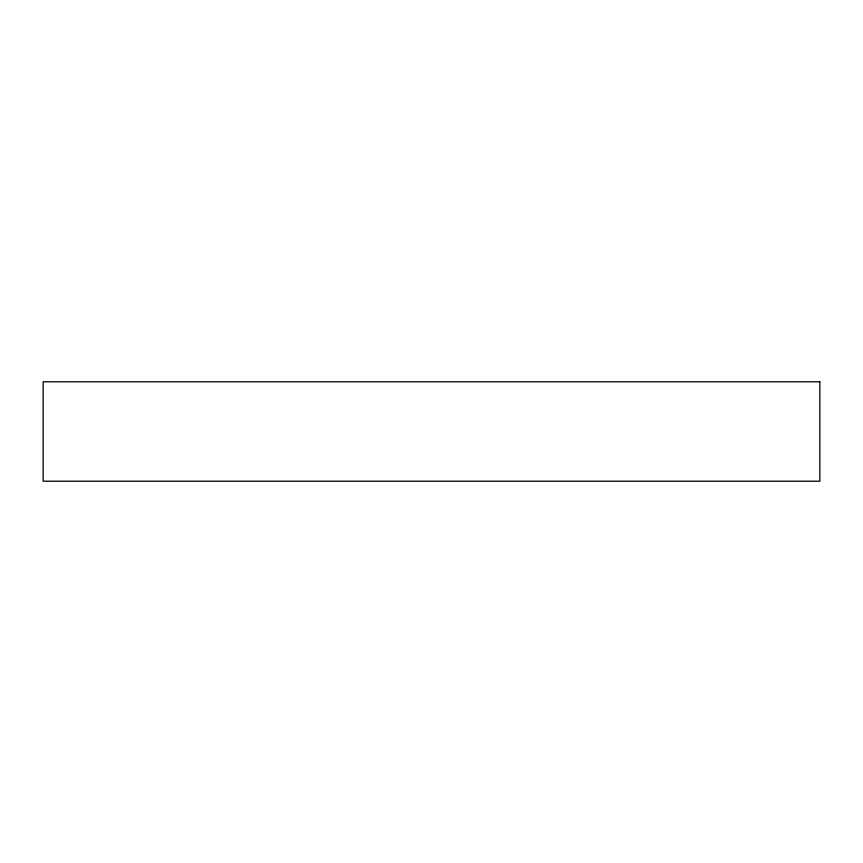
<?xml version="1.0" encoding="UTF-8"?>
<svg xmlns="http://www.w3.org/2000/svg" width="863" height="863" viewBox="0 0 863 863"><rect width="100%" height="100%" fill="white"/><g stroke="black" fill="none" stroke-linecap="round" stroke-linejoin="round"><path stroke-width="1.29" d="M819.85 381.791L43.15 381.791L43.15 481.209L819.85 481.209L819.85 381.791"/></g></svg>
